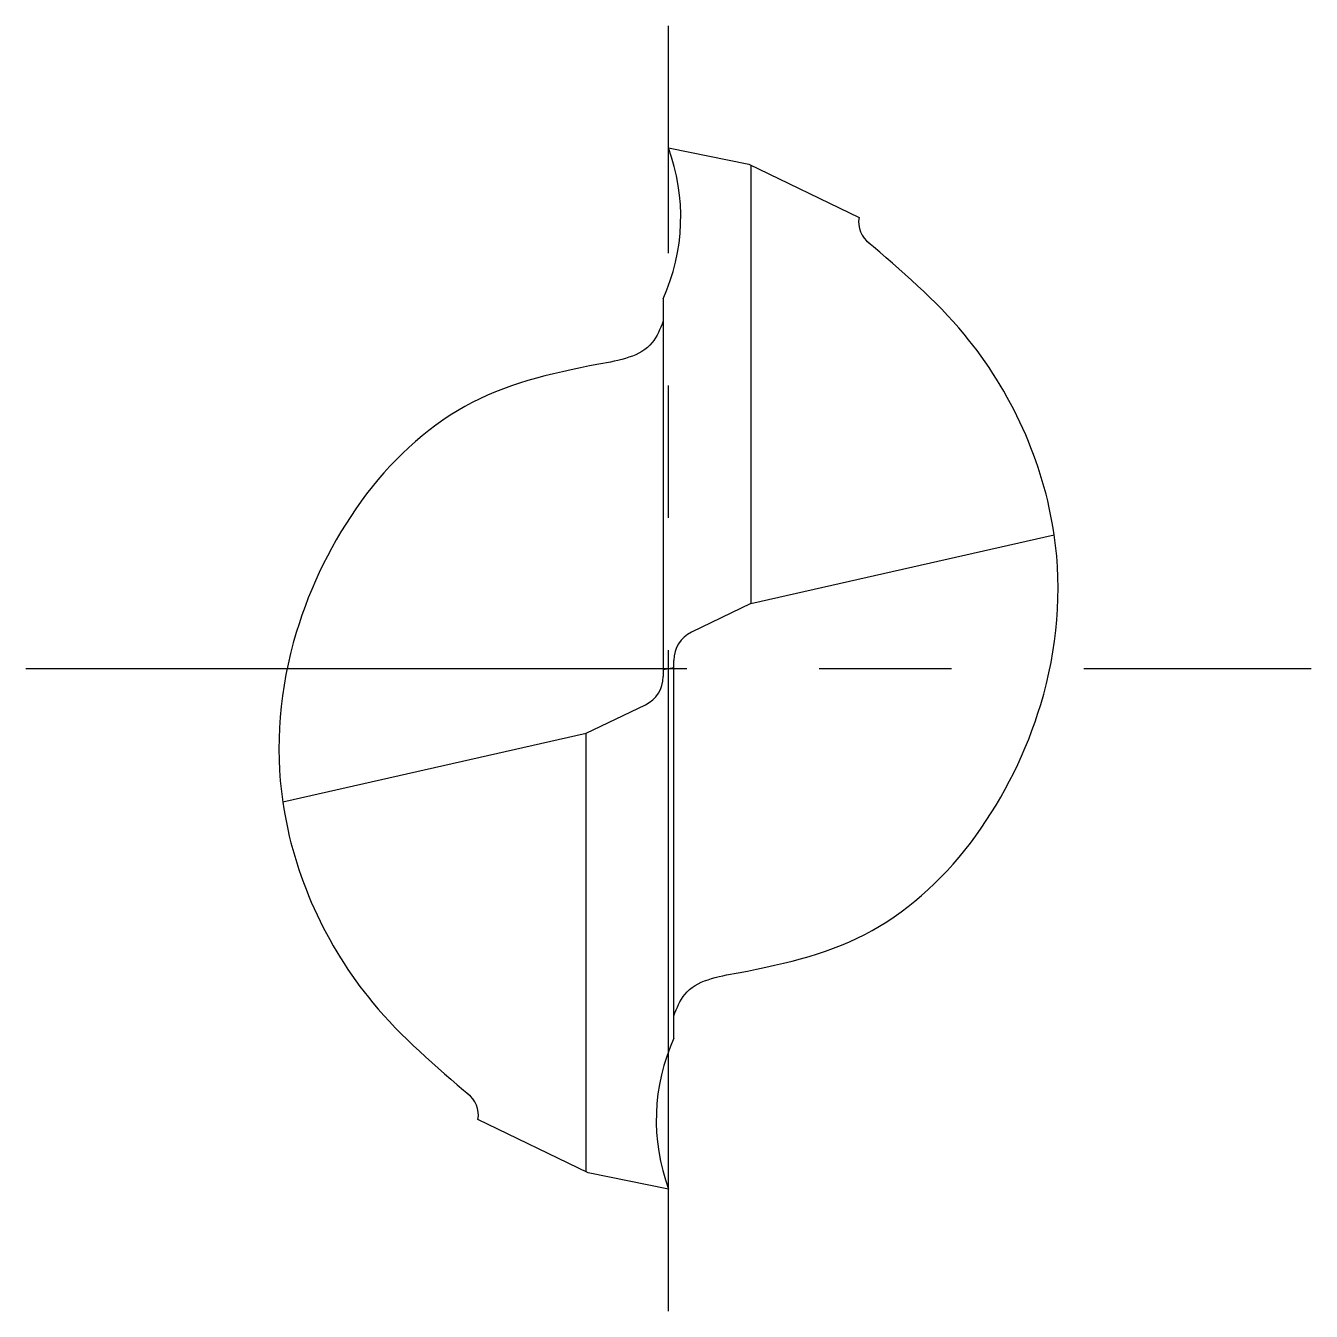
# Model space of a CAD drawing. Header units: millimetres. Extents: x -6.2 to 6.2, y -6.2 to 6.2.
import ezdxf

# ---------------------------------------------------------------- set-up
doc = ezdxf.new("R2010")
doc.units = ezdxf.units.MM
doc.linetypes.add('ACAD_ISO04W100', pattern=[30, 24, -3, 0, -3])
doc.linetypes.add('CENTER', pattern=[50.8, 31.75, -6.35, 6.35, -6.35])
doc.layers.add('中心线', color=2, linetype='ACAD_ISO04W100')
doc.layers.add('轮廓', color=4, linetype='Continuous')

msp = doc.modelspace()

# ---------------------------------------------------------------- linework, layer by layer
at = {"layer": '中心线', "linetype": 'CENTER', "ltscale": 0.2}
for p, q in [((0, -6.173), (0, 6.173)), ((-6.173, 0), (6.173, 0))]:
    msp.add_line(p, q, dxfattribs=at)
at = {"layer": '轮廓', "linetype": 'Continuous'}
for p, q in [((0, 5), (0.77, 4.844)), ((0.77, 4.844), (1.83, 4.331)), ((0.79, 4.832), (0.79, 0.622)), ((-0.051, 3.55), (-0.051, -0.078)), ((-0.052, 2.51), (-0.051, -0.078)), ((0.792, 0.623), (3.704, 1.283)), ((0.792, 0.623), (0.221, 0.348)), ((-0.051, -0.011), (0.051, 0.011)), ((0.052, -2.51), (0.051, 0.078)), ((0.051, -3.55), (0.051, 0.078)), ((-0.79, -0.621), (-0.221, -0.348)), ((-0.792, -0.623), (-3.704, -1.283)), ((-0.79, -4.832), (-0.79, -0.622)), ((-0.77, -4.844), (-1.83, -4.331)), ((0, -5), (-0.77, -4.844))]:
    msp.add_line(p, q, dxfattribs=at)
for centre, radius, start, end in [((-1.798, 4.337), 1.916, 335.7453, 20.2344), ((2.084, 4.289), 0.258, 170.6287, 232.9652), ((0.351, 0.078), 0.3, 115.6592, 180.0218), ((-0.351, -0.078), 0.3, 295.6246, 0), ((1.798, -4.337), 1.916, 155.7453, 200.2344), ((-2.084, -4.289), 0.258, 350.6287, 52.9652)]:
    msp.add_arc(centre, radius, start, end, dxfattribs=at)
for points in [[(0.051, -3.335), (0.156, -3.129), (0.669, -2.922), (1.956, -2.516), (3.574, -0.346), (3.704, 1.283), (2.84, 3.209), (1.906, 4.102)], [(-0.051, 3.335), (-0.156, 3.129), (-0.669, 2.922), (-1.956, 2.516), (-3.574, 0.346), (-3.704, -1.283), (-2.84, -3.209), (-1.906, -4.102)]]:
    msp.add_spline(points, degree=3, dxfattribs=at)

doc.saveas('drawing.dxf')
